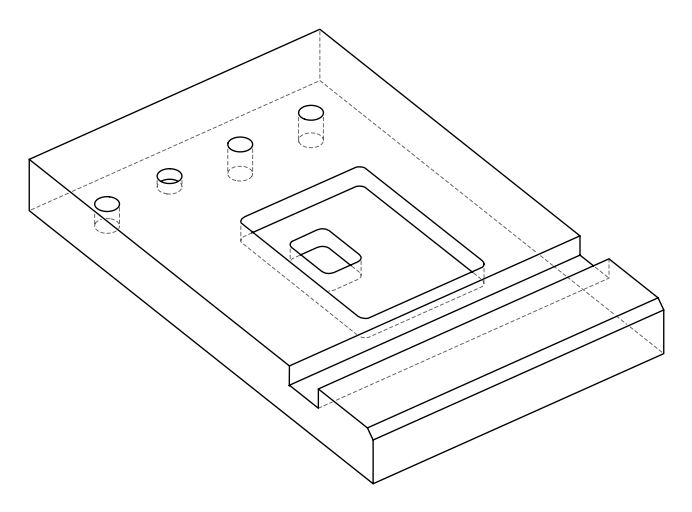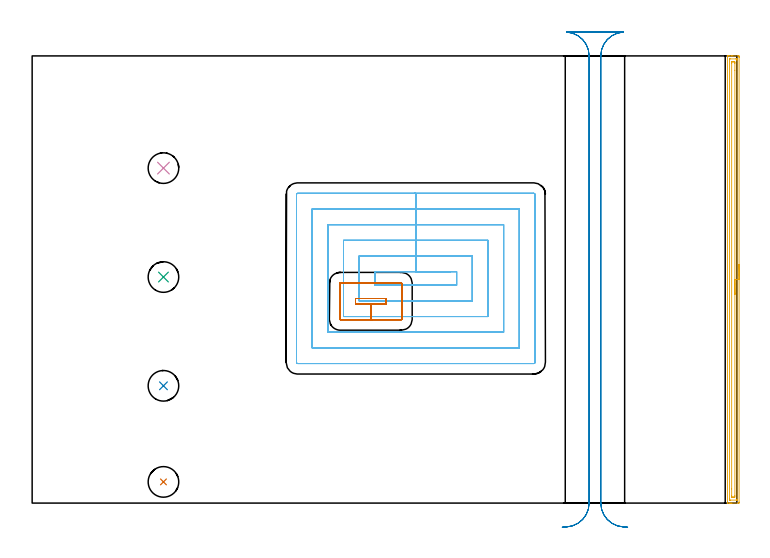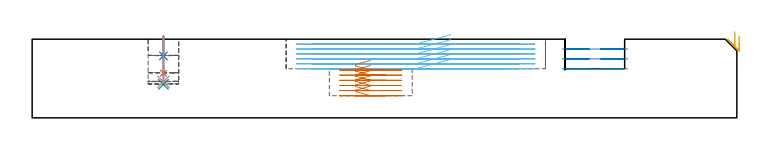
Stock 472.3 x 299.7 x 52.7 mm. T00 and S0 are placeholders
(PLAN: 8 operations, 3 tool changes, 40.8 min)
(1 INDEXABLE_INSERT_DRILL_BLIND_HOLE_FROM_SOLID | STEP1POCKET | NXT0302_012 | 0.1 min | 7433 mm3)
(2 INDEXABLE_INSERT_DRILL_BLIND_HOLE_FROM_SOLID_1 | STEP1POCKET_1 | NXT0302_012 | 0.05 min | 3611 mm3)
(3 INDEXABLE_INSERT_DRILL_BLIND_HOLE_FROM_SOLID_2 | STEP1POCKET_2 | NXT0302_012 | 0.13 min | 9904 mm3)
(4 INDEXABLE_INSERT_DRILL_BLIND_HOLE_FROM_SOLID_3 | STEP1POCKET_3 | NXT0302_012 | 0.12 min | 9343 mm3)
(5 AREA_MILL | FG_CHAMFER_SURFACE | UGT0205_001 | 7.41 min | 9117 mm3)
(6 MILL_RECTANGULAR_POCKET | POCKET_RECTANGULAR_STRAIGHT | UGT0201_132 | Follow Part, ap 3.5, ae 75% | 25.56 min | 439852 mm3)
(7 MILL_RECTANGULAR_POCKET_1 | POCKET_RECTANGULAR_STRAIGHT_1 | UGT0201_132 | Follow Part, ap 3.5, ae 75% | 2.91 min | 38083 mm3)
(8 MILL_RECTANGULAR_SLOT | SLOT_RECTANGULAR | UGT0201_004 | Follow Part, ap 8, ae 75% | 4.49 min | 236163 mm3)
(TOOL NXT0302_012 | Index. Insert Drill 20.5mm [880-D2050L25-03] | D20.5 PA176 FL62 Z2)
(TOOL UGT0205_001 | Chamfer Mill 20 x 3 x 45 deg. | D20 FL50 Z2)
(TOOL UGT0201_132 | Carbide End Mill 14.0 | D14 FL30 Z4)
(TOOL UGT0201_004 | End Mill 32 mm | D32 FL53 Z6)
(OP 1 INDEXABLE_INSERT_DRILL_BLIND_HOLE_FROM_SOLID)
G17 G21 G94 G90
T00 M6
G54
G17 G0 G90 X88. Y14.2 S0 M3
G43 Z62.7 H1
G94 G81 G98 Z29.9 F250. R54.7
G80
M5
M2
(OP 2 INDEXABLE_INSERT_DRILL_BLIND_HOLE_FROM_SOLID_1)
G17 G21 G94 G90
T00 M6
G54
G17 G0 G90 X88. Y78.6 S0 M3
G43 Z62.7 H1
G94 G81 G98 Z41.5 F250. R54.7
G80
M5
M2
(OP 3 INDEXABLE_INSERT_DRILL_BLIND_HOLE_FROM_SOLID_2)
G17 G21 G94 G90
T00 M6
G54
G17 G0 G90 X88. Y151.5 S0 M3
G43 Z62.7 H1
G94 G81 G98 Z22.4 F250. R54.7
G80
M5
M2
(OP 4 INDEXABLE_INSERT_DRILL_BLIND_HOLE_FROM_SOLID_3)
G17 G21 G94 G90
T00 M6
G54
G17 G0 G90 X88. Y224.5 S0 M3
G43 Z62.7 H1
G94 G81 G98 Z24.1 F250. R54.7
G80
M5
M2
(OP 5 AREA_MILL)
G17 G21 G94 G90
T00 M6
G54
G17 G0 G90 X473.8 Y159.85 S1061 M3
G43 Z62.7 H0
Z54.9
G94 G1 Y159.812 Z54.028 F250.
Y159.698 Z53.164
Y159.509 Z52.312
Y159.247 Z51.48
Y158.913 Z50.674
Y158.51 Z49.9
Y158.042 Z49.164
Y157.51 Z48.472
Y156.921 Z47.829
Y156.278 Z47.24
Y155.586 Z46.709
Y154.85 Z46.24
Y154.076 Z45.837
Y153.27 Z45.503
Y152.438 Z45.241
Y151.587 Z45.052
Y150.722 Z44.938
Y149.85 Z44.9
X473.799 Y0.621 Z44.901
X473.797 Y0.226 Z44.902
X473.792 Y0.01 Z44.905
X473.409 Y0. Z45.288
X469.023 Z49.671
X468.488 Z50.209
X468.146 Z50.55
X467.611 Z51.085
X467.269 Z51.426
X466.306 Z52.394
X466.151 Y0.002 Z52.542
X466.002 Y0.01 Z52.688
X466. Y0.175 Z52.7
Y299.526
X466.002 Y299.69 Z52.688
X466.151 Y299.698 Z52.542
X466.306 Y299.7 Z52.394
X466.584 Z52.116
X467.269 Z51.426
X468.488 Z50.209
X469.023 Z49.671
X469.633 Z49.063
X473.141 Z45.556
X473.409 Y299.697 Z45.289
X473.792 Y299.69 Z44.905
X473.797 Y299.474 Z44.902
X473.799 Y299.079 Z44.901
X473.8 Y298.68 Z44.9
Y149.85
X472.386 Z46.314
Y2.409
X472.384 Y2.036 Z46.316
X472.382 Y2.014 Z46.318
X472.38 Y2.011 Z46.32
X472.367 Y2.007 Z46.333
X472.296 Y2.002 Z46.404
X472.189 Y2.001 Z46.511
X472.055 Y2. Z46.645
X468.146 Z50.554
X467.669 Z51.031
X467.484 Y2.003 Z51.216
X467.452 Y2.005 Z51.248
X467.422 Y2.01 Z51.278
X467.42 Y2.052 Z51.28
X467.416 Y2.259 Z51.284
X467.415 Y2.409 Z51.285
X467.414 Y3.154 Z51.286
Y297.292
X467.416 Y297.664 Z51.284
X467.418 Y297.686 Z51.282
X467.42 Y297.689 Z51.28
X467.434 Y297.693 Z51.266
X467.504 Y297.698 Z51.196
X467.611 Y297.699 Z51.089
X467.745 Y297.7 Z50.955
X471.654 Z47.046
X472.131 Z46.569
X472.316 Y297.697 Z46.384
X472.348 Y297.695 Z46.352
X472.378 Y297.691 Z46.322
X472.38 Y297.648 Z46.32
X472.384 Y297.442 Z46.316
X472.385 Y297.292 Z46.315
X472.386 Y296.546 Z46.314
Y149.85
X470.972 Z47.728
X470.971 Y4.892 Z47.729
X470.966 Y4.196 Z47.734
X470.962 Y4.007 Z47.738
X470.777 Y4.004 Z47.923
X470.092 Y4. Z48.608
X469.9 Z48.8
X469.214 Y4.001 Z49.486
X469.023 Y4.004 Z49.677
X468.838 Y4.01 Z49.862
X468.832 Y4.196 Z49.868
X468.829 Y4.393 Z49.871
X468.828 Y5.089 Z49.872
Y9.515
X468.829 Y294.808 Z49.871
X468.834 Y295.504 Z49.866
X468.838 Y295.693 Z49.862
X469.023 Y295.696 Z49.677
X469.708 Y295.7 Z48.992
X469.9 Z48.8
X470.586 Y295.699 Z48.114
X470.777 Y295.696 Z47.923
X470.962 Y295.69 Z47.738
X470.968 Y295.504 Z47.732
X470.97 Y295.307 Z47.73
X470.971 Y294.611 Z47.729
Y290.087
X470.972 Y149.85 Z47.728
Y148.978 Z47.767
Y148.114 Z47.88
Y147.262 Z48.069
Y146.43 Z48.332
Y145.624 Z48.665
Y144.85 Z49.068
Y144.114 Z49.537
Y143.422 Z50.068
Y142.779 Z50.657
Y142.19 Z51.301
Y141.659 Z51.993
Y141.19 Z52.728
Y140.787 Z53.502
Y140.453 Z54.308
Y140.191 Z55.14
Y140.002 Z55.992
Y139.888 Z56.857
Y139.85 Z57.728
G0 Z62.7
M5
M2
(OP 6 MILL_RECTANGULAR_POCKET)
G17 G21 G94 G90
T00 M6
G54
G17 G0 G90 X280.612 Y155.1 S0 M3
G43 Z62.7 H0
Z55.7
G94 G1 X257.1 Z49.4 F250.
X229.7 F500.
Y146.
X284.5
Y155.1
X257.1
Y165.6
X219.2
Y135.5
X295.
Y165.6
X257.1
Y176.1
X208.7
Y125.
X305.5
Y176.1
X257.1
Y186.6
X198.2
Y114.5
X316.
Y186.6
X257.1
Y197.1
X187.7
Y104.
X326.5
Y197.1
X257.1
Y207.6
X178.
G3 X177.2 Y206.8 R0.8
G1 Y94.3
G3 X178. Y93.5 R0.8
G1 X336.2
G3 X337. Y94.3 R0.8
G1 Y206.8
G3 X336.2 Y207.6 R0.8
G1 X257.1
X256.1
G0 X280.612 Y155.1 Z52.4
G1 X257.1 Z46.1 F250.
X229.7 F500.
Y146.
X284.5
Y155.1
X257.1
Y165.6
X219.2
Y135.5
X295.
Y165.6
X257.1
Y176.1
X208.7
Y125.
X305.5
Y176.1
X257.1
Y186.6
X198.2
Y114.5
X316.
Y186.6
X257.1
Y197.1
X187.7
Y104.
X326.5
Y197.1
X257.1
Y207.6
X178.
G3 X177.2 Y206.8 R0.8
G1 Y94.3
G3 X178. Y93.5 R0.8
G1 X336.2
G3 X337. Y94.3 R0.8
G1 Y206.8
G3 X336.2 Y207.6 R0.8
G1 X257.1
X256.1
G0 X280.612 Y155.1 Z49.1
G1 X257.1 Z42.8 F250.
X229.7 F500.
Y146.
X284.5
Y155.1
X257.1
Y165.6
X219.2
Y135.5
X295.
Y165.6
X257.1
Y176.1
X208.7
Y125.
X305.5
Y176.1
X257.1
Y186.6
X198.2
Y114.5
X316.
Y186.6
X257.1
Y197.1
X187.7
Y104.
X326.5
Y197.1
X257.1
Y207.6
X178.
G3 X177.2 Y206.8 R0.8
G1 Y94.3
G3 X178. Y93.5 R0.8
G1 X336.2
G3 X337. Y94.3 R0.8
G1 Y206.8
G3 X336.2 Y207.6 R0.8
G1 X257.1
X256.1
G0 X280.612 Y155.1 Z45.8
G1 X257.1 Z39.5 F250.
X229.7 F500.
Y146.
X284.5
Y155.1
X257.1
Y165.6
X219.2
Y135.5
X295.
Y165.6
X257.1
Y176.1
X208.7
Y125.
X305.5
Y176.1
X257.1
Y186.6
X198.2
Y114.5
X316.
Y186.6
X257.1
Y197.1
X187.7
Y104.
X326.5
Y197.1
X257.1
Y207.6
X178.
G3 X177.2 Y206.8 R0.8
G1 Y94.3
G3 X178. Y93.5 R0.8
G1 X336.2
G3 X337. Y94.3 R0.8
G1 Y206.8
G3 X336.2 Y207.6 R0.8
G1 X257.1
X256.1
G0 X280.612 Y155.1 Z42.5
G1 X257.1 Z36.2 F250.
X229.7 F500.
Y146.
X284.5
Y155.1
X257.1
Y165.6
X219.2
Y135.5
X295.
Y165.6
X257.1
Y176.1
X208.7
Y125.
X305.5
Y176.1
X257.1
Y186.6
X198.2
Y114.5
X316.
Y186.6
X257.1
Y197.1
X187.7
Y104.
X326.5
Y197.1
X257.1
Y207.6
X178.
G3 X177.2 Y206.8 R0.8
G1 Y94.3
G3 X178. Y93.5 R0.8
G1 X336.2
G3 X337. Y94.3 R0.8
G1 Y206.8
G3 X336.2 Y207.6 R0.8
G1 X257.1
X256.1
G0 X280.612 Y155.1 Z39.2
G1 X257.1 Z32.9 F250.
X229.7 F500.
Y146.
X284.5
Y155.1
X257.1
Y165.6
X219.2
Y135.5
X295.
Y165.6
X257.1
Y176.1
X208.7
Y125.
X305.5
Y176.1
X257.1
Y186.6
X198.2
Y114.5
X316.
Y186.6
X257.1
Y197.1
X187.7
Y104.
X326.5
Y197.1
X257.1
Y207.6
X178.
G3 X177.2 Y206.8 R0.8
G1 Y94.3
G3 X178. Y93.5 R0.8
G1 X336.2
G3 X337. Y94.3 R0.8
G1 Y206.8
G3 X336.2 Y207.6 R0.8
G1 X257.1
X256.1
G0 Z62.7
M5
M2
(OP 7 MILL_RECTANGULAR_POCKET_1)
G17 G21 G94 G90
T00 M6
G54
G17 G0 G90 X226.805 Y137.1 S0 M3
G43 Z62.7 H0
Z38.473
G94 G1 X216.7 Z35.765 F250.
Y133.4 Z34.774
X226.95 Z32.027
X237.2 F500.
Y137.1
X216.7
Y133.4
X226.95
Y122.9
X247.4
G3 X247.7 Y123.2 R0.3
G1 Y147.3
G3 X247.4 Y147.6 R0.3
G1 X206.5
G3 X206.2 Y147.3 R0.3
G1 Y123.2
G3 X206.5 Y122.9 R0.3
G1 X226.95
X227.95
G0 X226.805 Y137.1 Z35.027
G1 X216.7 Z32.32 F250.
Y133.4 Z31.328
X226.95 Z28.582
X237.2 F500.
Y137.1
X216.7
Y133.4
X226.95
Y122.9
X247.4
G3 X247.7 Y123.2 R0.3
G1 Y147.3
G3 X247.4 Y147.6 R0.3
G1 X206.5
G3 X206.2 Y147.3 R0.3
G1 Y123.2
G3 X206.5 Y122.9 R0.3
G1 X226.95
X227.95
G0 X226.805 Y137.1 Z31.582
G1 X216.7 Z28.874 F250.
Y133.4 Z27.883
X226.95 Z25.136
X237.2 F500.
Y137.1
X216.7
Y133.4
X226.95
Y122.9
X247.4
G3 X247.7 Y123.2 R0.3
G1 Y147.3
G3 X247.4 Y147.6 R0.3
G1 X206.5
G3 X206.2 Y147.3 R0.3
G1 Y123.2
G3 X206.5 Y122.9 R0.3
G1 X226.95
X227.95
G0 X226.805 Y137.1 Z28.136
G1 X216.7 Z25.429 F250.
Y133.4 Z24.437
X226.95 Z21.691
X237.2 F500.
Y137.1
X216.7
Y133.4
X226.95
Y122.9
X247.4
G3 X247.7 Y123.2 R0.3
G1 Y147.3
G3 X247.4 Y147.6 R0.3
G1 X206.5
G3 X206.2 Y147.3 R0.3
G1 Y123.2
G3 X206.5 Y122.9 R0.3
G1 X226.95
X227.95
G0 X226.805 Y137.1 Z24.691
G1 X216.7 Z21.983 F250.
Y133.4 Z20.992
X226.95 Z18.245
X237.2 F500.
Y137.1
X216.7
Y133.4
X226.95
Y122.9
X247.4
G3 X247.7 Y123.2 R0.3
G1 Y147.3
G3 X247.4 Y147.6 R0.3
G1 X206.5
G3 X206.2 Y147.3 R0.3
G1 Y123.2
G3 X206.5 Y122.9 R0.3
G1 X226.95
X227.95
G0 X226.805 Y137.1 Z21.245
G1 X216.7 Z18.538 F250.
Y133.4 Z17.546
X226.95 Z14.8
X237.2 F500.
Y137.1
X216.7
Y133.4
X226.95
Y122.9
X247.4
G3 X247.7 Y123.2 R0.3
G1 Y147.3
G3 X247.4 Y147.6 R0.3
G1 X206.5
G3 X206.2 Y147.3 R0.3
G1 Y123.2
G3 X206.5 Y122.9 R0.3
G1 X226.95
X227.95
G0 Z62.7
M5
M2
(OP 8 MILL_RECTANGULAR_SLOT)
G17 G21 G94 G90
T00 M6
G54
G17 G0 G90 X399.115 Y-16.154 S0 M3
G43 Z62.7 H0
Z46.1
G94 G1 X396.121 Y-15.97 F250.
G2 X381.1 Y0. R16. F500.
G1 Y299.7
G2 X396.12 Y315.67 R16.
G1 Y315.7
X358.28
Y315.67
G2 X373.3 Y299.7 R16.
G1 Y0.
G2 X358.279 Y-15.97 R16.
G1 X355.285 Y-16.154 F250.
G0 X399.115 Z39.5
G1 X396.121 Y-15.97
G2 X381.1 Y0. R16. F500.
G1 Y299.7
G2 X396.12 Y315.67 R16.
G1 Y315.7
X358.28
Y315.67
G2 X373.3 Y299.7 R16.
G1 Y0.
G2 X358.279 Y-15.97 R16.
G1 X355.285 Y-16.154 F250.
G0 X399.115 Z32.9
G1 X396.121 Y-15.97
G2 X381.1 Y0. R16. F500.
G1 Y299.7
G2 X396.12 Y315.67 R16.
G1 Y315.7
X358.28
Y315.67
G2 X373.3 Y299.7 R16.
G1 Y0.
G2 X358.279 Y-15.97 R16.
G1 X355.285 Y-16.154 F250.
G0 Z62.7
M5
M2
